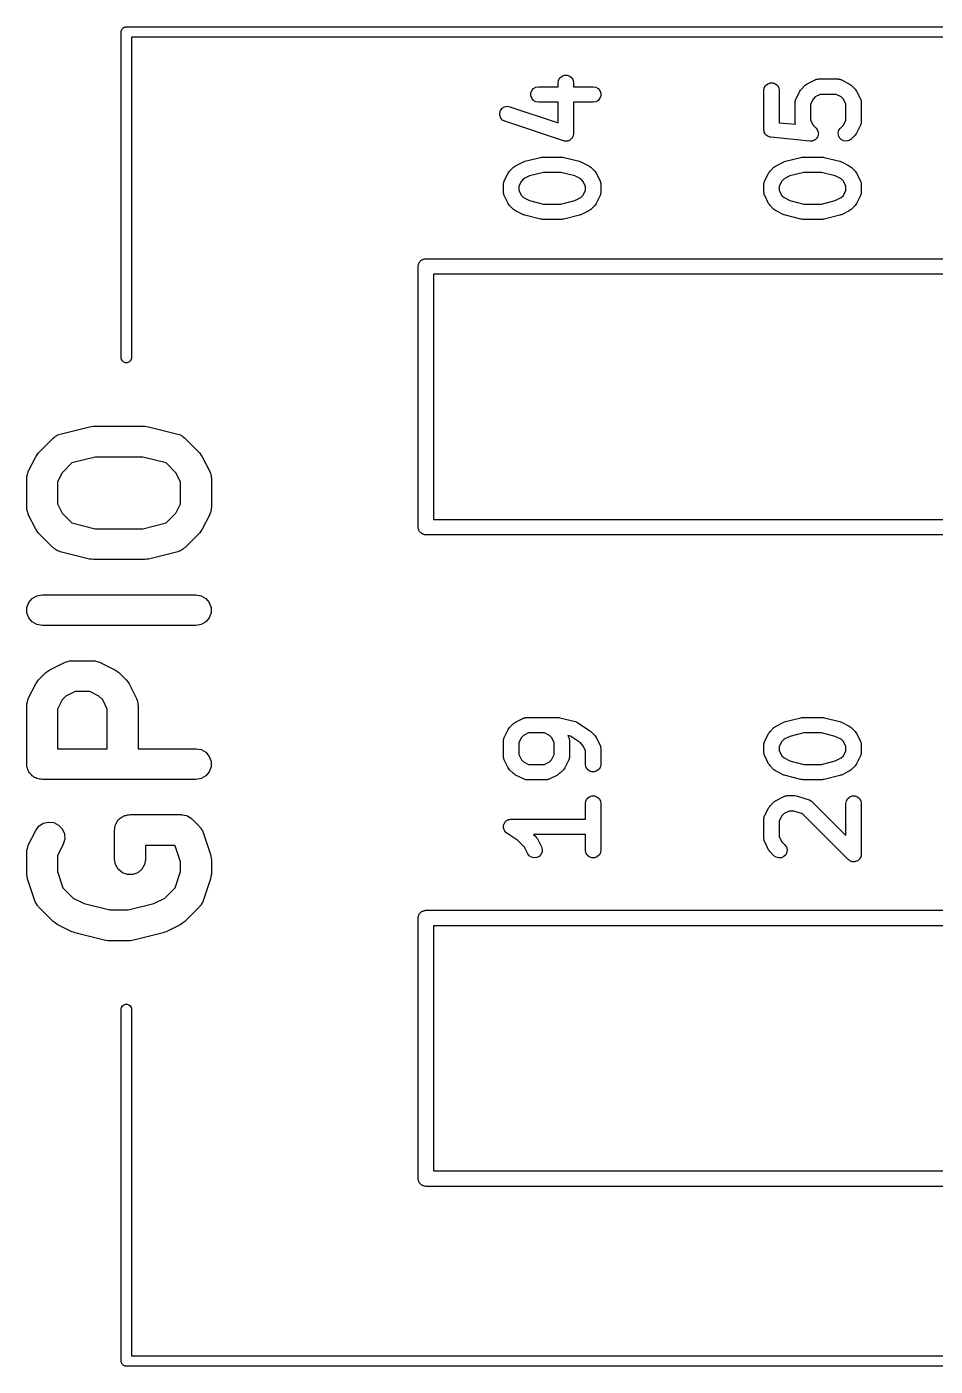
# Model space of a CAD drawing. Extents: x 93.8 to 153.2, y -121.7 to -73.6.
# Drawn here: x 119.68 to 128.54, y -86.66 to -73.61 of the extents above; entities that cross this region are included whole.
import ezdxf

# ---------------------------------------------------------------- set-up
doc = ezdxf.new("R2010")
doc.units = 0
doc.header["$MEASUREMENT"] = 0
doc.layers.add('BLACK', color=7, linetype='CONTINUOUS')

msp = doc.modelspace()

# ---------------------------------------------------------------- linework, layer by layer
at = {"layer": 'Black'}
for p, q in [((120.615, -73.625), (120.618, -73.6217)), ((120.618, -73.6217), (120.622, -73.6195)), ((120.622, -73.6195), (120.625, -73.6167)), ((120.625, -73.6167), (120.629, -73.6152)), ((120.629, -73.6152), (120.633, -73.613)), ((120.633, -73.613), (120.637, -73.6123)), ((120.637, -73.6123), (120.641, -73.6108)), ((120.641, -73.6108), (120.646, -73.6108)), ((120.646, -73.6108), (120.65, -73.61)), ((120.65, -73.61), (152.4, -73.61)), ((120.6, -73.66), (120.601, -73.6557)), ((120.6, -76.835), (120.6, -73.66)), ((120.601, -73.6513), (120.602, -73.6472)), ((120.601, -73.6557), (120.601, -73.6513)), ((120.602, -73.6472), (120.603, -73.6429)), ((120.603, -73.6429), (120.605, -73.6391)), ((120.605, -73.6391), (120.607, -73.635)), ((120.607, -73.635), (120.61, -73.6316)), ((120.61, -73.6316), (120.612, -73.6279)), ((120.612, -73.6279), (120.615, -73.625)), ((152.35, -73.71), (120.7, -73.71)), ((120.7, -73.71), (120.7, -76.835)), ((124.861, -74.1554), (124.866, -74.1297)), ((124.866, -74.1297), (124.879, -74.1072)), ((124.879, -74.1072), (124.899, -74.0904)), ((124.899, -74.0904), (124.923, -74.0815)), ((124.923, -74.0815), (124.949, -74.0815)), ((124.949, -74.0815), (124.974, -74.0904)), ((124.974, -74.0904), (124.994, -74.1072)), ((124.994, -74.1072), (125.007, -74.1297)), ((125.007, -74.1297), (125.011, -74.1554)), ((127.29, -74.1645), (127.367, -74.1264)), ((127.367, -74.1264), (127.371, -74.1252)), ((127.371, -74.1252), (127.374, -74.123)), ((127.374, -74.123), (127.383, -74.1215)), ((127.383, -74.1215), (127.391, -74.119)), ((127.391, -74.119), (127.396, -74.1192)), ((127.396, -74.1192), (127.4, -74.1185)), ((127.4, -74.1185), (127.591, -74.1185)), ((127.591, -74.1185), (127.595, -74.1192)), ((127.595, -74.1192), (127.599, -74.119)), ((127.599, -74.119), (127.608, -74.1215)), ((127.608, -74.1215), (127.616, -74.123)), ((127.616, -74.123), (127.62, -74.1252)), ((127.62, -74.1252), (127.624, -74.1264)), ((127.624, -74.1264), (127.7, -74.1645)), ((124.596, -74.2566), (124.605, -74.2322)), ((124.596, -74.2827), (124.596, -74.2566)), ((124.605, -74.2322), (124.621, -74.2122)), ((124.621, -74.2122), (124.644, -74.1992)), ((124.644, -74.1992), (124.67, -74.1947)), ((124.67, -74.1947), (124.861, -74.1947)), ((124.861, -74.1947), (124.861, -74.1554)), ((125.011, -74.1554), (125.011, -74.1947)), ((125.011, -74.1947), (125.203, -74.1947)), ((125.203, -74.1947), (125.229, -74.1992)), ((125.229, -74.1992), (125.251, -74.2122)), ((125.251, -74.2122), (125.268, -74.2322)), ((125.268, -74.2322), (125.277, -74.2566)), ((125.277, -74.2566), (125.277, -74.2827)), ((126.868, -74.2316), (126.872, -74.2059)), ((126.868, -74.6125), (126.868, -74.2316)), ((126.872, -74.2059), (126.885, -74.1834)), ((126.885, -74.1834), (126.905, -74.1666)), ((126.905, -74.1666), (126.93, -74.1577)), ((126.93, -74.1577), (126.956, -74.1577)), ((126.956, -74.1577), (126.98, -74.1666)), ((126.98, -74.1666), (127, -74.1834)), ((127, -74.1834), (127.013, -74.2059)), ((127.013, -74.2059), (127.018, -74.2316)), ((127.018, -74.2316), (127.018, -74.5446)), ((127.181, -74.3123), (127.219, -74.2361)), ((127.219, -74.2361), (127.226, -74.2265)), ((127.226, -74.2265), (127.233, -74.2166)), ((127.233, -74.2166), (127.271, -74.1785)), ((127.271, -74.1785), (127.281, -74.1716)), ((127.281, -74.1716), (127.29, -74.1645)), ((127.418, -74.2685), (127.368, -74.2932)), ((127.573, -74.2685), (127.418, -74.2685)), ((127.622, -74.2932), (127.573, -74.2685)), ((127.7, -74.1645), (127.71, -74.1717)), ((127.71, -74.1717), (127.72, -74.1785)), ((127.72, -74.1785), (127.758, -74.2166)), ((127.758, -74.2166), (127.765, -74.2265)), ((127.765, -74.2265), (127.772, -74.2361)), ((127.772, -74.2361), (127.81, -74.3123)), ((124.299, -74.4244), (124.315, -74.404)), ((124.315, -74.404), (124.337, -74.3904)), ((124.337, -74.3904), (124.363, -74.3852)), ((124.363, -74.3852), (124.389, -74.389)), ((124.389, -74.389), (124.861, -74.5466)), ((124.605, -74.3072), (124.596, -74.2827)), ((124.621, -74.3271), (124.605, -74.3072)), ((124.644, -74.3401), (124.621, -74.3271)), ((124.67, -74.3447), (124.644, -74.3401)), ((124.861, -74.3447), (124.67, -74.3447)), ((124.861, -74.5466), (124.861, -74.3447)), ((125.203, -74.3447), (125.011, -74.3447)), ((125.011, -74.3447), (125.011, -74.6506)), ((125.229, -74.3401), (125.203, -74.3447)), ((125.251, -74.3271), (125.229, -74.3401)), ((125.268, -74.3072), (125.251, -74.3271)), ((125.277, -74.2827), (125.268, -74.3072)), ((127.173, -74.3373), (127.176, -74.3289)), ((127.173, -74.3416), (127.173, -74.3373)), ((127.173, -74.3459), (127.173, -74.3416)), ((127.173, -74.5363), (127.173, -74.3459)), ((127.176, -74.3289), (127.177, -74.3202)), ((127.177, -74.3202), (127.179, -74.3165)), ((127.179, -74.3165), (127.181, -74.3123)), ((127.347, -74.3141), (127.323, -74.3636)), ((127.323, -74.3636), (127.323, -74.5186)), ((127.368, -74.2932), (127.347, -74.3141)), ((127.643, -74.3141), (127.622, -74.2932)), ((127.668, -74.3636), (127.643, -74.3141)), ((127.668, -74.5186), (127.668, -74.3636)), ((127.81, -74.3123), (127.811, -74.3165)), ((127.811, -74.3165), (127.813, -74.3202)), ((127.813, -74.3202), (127.815, -74.3289)), ((127.815, -74.3289), (127.817, -74.3373)), ((127.817, -74.3373), (127.817, -74.3416)), ((127.817, -74.3416), (127.818, -74.3459)), ((127.818, -74.3459), (127.818, -74.5363)), ((124.291, -74.4491), (124.299, -74.4244)), ((124.291, -74.4752), (124.291, -74.4491)), ((124.301, -74.4994), (124.291, -74.4752)), ((124.318, -74.5189), (124.301, -74.4994)), ((124.341, -74.5313), (124.318, -74.5189)), ((124.913, -74.7218), (124.341, -74.5313)), ((127.173, -74.5406), (127.173, -74.5363)), ((127.323, -74.5186), (127.347, -74.5681)), ((127.643, -74.5681), (127.668, -74.5186)), ((127.818, -74.5363), (127.817, -74.5406)), ((125.008, -74.6688), (125.007, -74.6763)), ((125.01, -74.6616), (125.008, -74.6688)), ((125.011, -74.6506), (125.01, -74.6561)), ((125.01, -74.6561), (125.01, -74.6616)), ((126.868, -74.6153), (126.868, -74.6125)), ((126.868, -74.6181), (126.868, -74.6153)), ((126.871, -74.6281), (126.868, -74.6181)), ((126.872, -74.6382), (126.871, -74.6281)), ((126.874, -74.6406), (126.872, -74.6382)), ((126.875, -74.6434), (126.874, -74.6406)), ((126.88, -74.6519), (126.875, -74.6434)), ((126.885, -74.6607), (126.88, -74.6519)), ((126.888, -74.6626), (126.885, -74.6607)), ((126.889, -74.6649), (126.888, -74.6626)), ((126.898, -74.6709), (126.889, -74.6649)), ((127.018, -74.5446), (127.177, -74.5606)), ((127.173, -74.5449), (127.173, -74.5406)), ((127.176, -74.5533), (127.173, -74.5449)), ((127.177, -74.5606), (127.176, -74.5533)), ((127.347, -74.5681), (127.377, -74.5976)), ((127.377, -74.5976), (127.377, -74.598)), ((127.377, -74.598), (127.378, -74.5982)), ((127.378, -74.5982), (127.385, -74.6086)), ((127.385, -74.6086), (127.392, -74.6189)), ((127.392, -74.6189), (127.392, -74.6194)), ((127.392, -74.6194), (127.392, -74.6198)), ((127.392, -74.6198), (127.395, -74.632)), ((127.395, -74.632), (127.399, -74.6441)), ((127.397, -74.6576), (127.396, -74.67)), ((127.399, -74.645), (127.397, -74.6576)), ((127.399, -74.6441), (127.399, -74.6445)), ((127.399, -74.6445), (127.399, -74.645)), ((127.592, -74.6441), (127.599, -74.6189)), ((127.594, -74.67), (127.592, -74.6441)), ((127.599, -74.6189), (127.614, -74.5976)), ((127.614, -74.5976), (127.643, -74.5681)), ((127.758, -74.6656), (127.72, -74.7037)), ((127.765, -74.6557), (127.758, -74.6656)), ((127.772, -74.6461), (127.765, -74.6557)), ((127.81, -74.5699), (127.772, -74.6461)), ((127.811, -74.5657), (127.81, -74.5699)), ((127.813, -74.562), (127.811, -74.5657)), ((127.815, -74.5533), (127.813, -74.562)), ((127.817, -74.5449), (127.815, -74.5533)), ((127.817, -74.5406), (127.817, -74.5449)), ((124.918, -74.7226), (124.913, -74.7218)), ((124.923, -74.7245), (124.918, -74.7226)), ((124.931, -74.7245), (124.923, -74.7245)), ((124.938, -74.7256), (124.931, -74.7245)), ((124.944, -74.7245), (124.938, -74.7256)), ((124.949, -74.7245), (124.944, -74.7245)), ((124.956, -74.7219), (124.949, -74.7245)), ((124.964, -74.7204), (124.956, -74.7219)), ((124.969, -74.7175), (124.964, -74.7204)), ((124.974, -74.7156), (124.969, -74.7175)), ((124.98, -74.7107), (124.974, -74.7156)), ((124.986, -74.7067), (124.98, -74.7107)), ((124.989, -74.7024), (124.986, -74.7067)), ((124.994, -74.6988), (124.989, -74.7024)), ((124.997, -74.6923), (124.994, -74.6988)), ((125.002, -74.6863), (124.997, -74.6923)), ((125.004, -74.6811), (125.002, -74.6863)), ((125.007, -74.6763), (125.004, -74.6811)), ((126.905, -74.6775), (126.898, -74.6709)), ((126.908, -74.6784), (126.905, -74.6775)), ((126.91, -74.6801), (126.908, -74.6784)), ((126.92, -74.6829), (126.91, -74.6801)), ((126.93, -74.6864), (126.92, -74.6829)), ((126.933, -74.6864), (126.93, -74.6864)), ((126.935, -74.6872), (126.933, -74.6864)), ((127.316, -74.7252), (126.935, -74.6872)), ((127.317, -74.7252), (127.316, -74.7252)), ((127.33, -74.7242), (127.317, -74.7253)), ((127.317, -74.7253), (127.317, -74.7252)), ((127.342, -74.7233), (127.33, -74.7242)), ((127.343, -74.7231), (127.342, -74.7233)), ((127.355, -74.7178), (127.343, -74.7231)), ((127.343, -74.7231), (127.343, -74.7231)), ((127.366, -74.7126), (127.355, -74.7178)), ((127.367, -74.7121), (127.366, -74.7123)), ((127.366, -74.7123), (127.366, -74.7126)), ((127.376, -74.7032), (127.367, -74.7121)), ((127.385, -74.6944), (127.376, -74.7032)), ((127.391, -74.6823), (127.385, -74.6936)), ((127.385, -74.6936), (127.385, -74.694)), ((127.385, -74.694), (127.385, -74.6944)), ((127.396, -74.6709), (127.391, -74.6823)), ((127.396, -74.67), (127.396, -74.6705)), ((127.396, -74.6705), (127.396, -74.6709)), ((127.605, -74.6936), (127.594, -74.67)), ((127.624, -74.7121), (127.605, -74.6936)), ((127.647, -74.7231), (127.624, -74.7121)), ((127.673, -74.7253), (127.647, -74.7231)), ((127.698, -74.7186), (127.673, -74.7253)), ((127.72, -74.7037), (127.698, -74.7186)), ((124.446, -74.9645), (124.522, -74.9264)), ((124.522, -74.9264), (124.53, -74.9241)), ((124.53, -74.9241), (124.537, -74.9207)), ((124.537, -74.9207), (124.689, -74.8826)), ((124.689, -74.8826), (124.699, -74.882)), ((124.699, -74.882), (124.708, -74.8804)), ((124.708, -74.8804), (124.898, -74.8804)), ((124.898, -74.8804), (124.907, -74.882)), ((124.907, -74.882), (124.916, -74.8826)), ((124.916, -74.8826), (125.069, -74.9207)), ((125.069, -74.9207), (125.076, -74.9241)), ((125.076, -74.9241), (125.084, -74.9264)), ((125.084, -74.9264), (125.16, -74.9645)), ((126.986, -74.9645), (127.062, -74.9264)), ((127.062, -74.9264), (127.07, -74.9241)), ((127.07, -74.9241), (127.077, -74.9207)), ((127.077, -74.9207), (127.229, -74.8826)), ((127.229, -74.8826), (127.239, -74.882)), ((127.239, -74.882), (127.248, -74.8804)), ((127.248, -74.8804), (127.438, -74.8804)), ((127.438, -74.8804), (127.447, -74.882)), ((127.447, -74.882), (127.456, -74.8826)), ((127.456, -74.8826), (127.609, -74.9207)), ((127.609, -74.9207), (127.616, -74.9241)), ((127.616, -74.9241), (127.624, -74.9264)), ((127.624, -74.9264), (127.7, -74.9645)), ((124.336, -75.1123), (124.374, -75.0361)), ((124.374, -75.0361), (124.381, -75.0265)), ((124.381, -75.0265), (124.388, -75.0166)), ((124.388, -75.0166), (124.426, -74.9785)), ((124.426, -74.9785), (124.436, -74.9716)), ((124.436, -74.9716), (124.446, -74.9645)), ((124.717, -75.0304), (124.581, -75.0642)), ((124.889, -75.0304), (124.717, -75.0304)), ((125.024, -75.0642), (124.889, -75.0304)), ((125.16, -74.9645), (125.17, -74.9716)), ((125.17, -74.9716), (125.18, -74.9785)), ((125.18, -74.9785), (125.218, -75.0166)), ((125.218, -75.0166), (125.225, -75.0265)), ((125.225, -75.0265), (125.232, -75.0361)), ((125.232, -75.0361), (125.27, -75.1123)), ((126.876, -75.1123), (126.914, -75.0361)), ((126.914, -75.0361), (126.921, -75.0265)), ((126.921, -75.0265), (126.928, -75.0166)), ((126.928, -75.0166), (126.966, -74.9785)), ((126.966, -74.9785), (126.976, -74.9716)), ((126.976, -74.9716), (126.986, -74.9645)), ((127.257, -75.0304), (127.121, -75.0642)), ((127.429, -75.0304), (127.257, -75.0304)), ((127.564, -75.0642), (127.429, -75.0304)), ((127.7, -74.9645), (127.71, -74.9716)), ((127.71, -74.9716), (127.72, -74.9785)), ((127.72, -74.9785), (127.758, -75.0166)), ((127.758, -75.0166), (127.765, -75.0265)), ((127.765, -75.0265), (127.772, -75.0361)), ((127.772, -75.0361), (127.81, -75.1123)), ((124.328, -75.1373), (124.331, -75.1289)), ((124.329, -75.1416), (124.328, -75.1373)), ((124.328, -75.1459), (124.329, -75.1416)), ((124.328, -75.222), (124.328, -75.1459)), ((124.331, -75.1289), (124.332, -75.1202)), ((124.332, -75.1202), (124.335, -75.1165)), ((124.335, -75.1165), (124.336, -75.1123)), ((124.503, -75.1141), (124.478, -75.1636)), ((124.478, -75.1636), (124.478, -75.2043)), ((124.524, -75.0932), (124.503, -75.1141)), ((124.581, -75.0642), (124.524, -75.0932)), ((125.082, -75.0932), (125.024, -75.0642)), ((125.103, -75.1141), (125.082, -75.0932)), ((125.128, -75.1636), (125.103, -75.1141)), ((125.128, -75.2043), (125.128, -75.1636)), ((125.27, -75.1123), (125.271, -75.1165)), ((125.271, -75.1165), (125.273, -75.1202)), ((125.273, -75.1202), (125.275, -75.1289)), ((125.275, -75.1289), (125.277, -75.1373)), ((125.277, -75.1373), (125.277, -75.1416)), ((125.277, -75.1416), (125.278, -75.1459)), ((125.278, -75.1459), (125.278, -75.222)), ((126.868, -75.1373), (126.871, -75.1289)), ((126.869, -75.1416), (126.868, -75.1373)), ((126.868, -75.1459), (126.869, -75.1416)), ((126.868, -75.222), (126.868, -75.1459)), ((126.871, -75.1289), (126.872, -75.1202)), ((126.872, -75.1202), (126.875, -75.1165)), ((126.875, -75.1165), (126.876, -75.1123)), ((127.043, -75.1141), (127.018, -75.1636)), ((127.018, -75.1636), (127.018, -75.2043)), ((127.064, -75.0932), (127.043, -75.1141)), ((127.121, -75.0642), (127.064, -75.0932)), ((127.622, -75.0932), (127.564, -75.0642)), ((127.643, -75.1141), (127.622, -75.0932)), ((127.668, -75.1636), (127.643, -75.1141)), ((127.668, -75.2043), (127.668, -75.1636)), ((127.81, -75.1123), (127.811, -75.1165)), ((127.811, -75.1165), (127.813, -75.1202)), ((127.813, -75.1202), (127.815, -75.1289)), ((127.815, -75.1289), (127.817, -75.1373)), ((127.817, -75.1373), (127.817, -75.1416)), ((127.817, -75.1416), (127.818, -75.1459)), ((127.818, -75.1459), (127.818, -75.222)), ((124.329, -75.2263), (124.328, -75.222)), ((124.328, -75.2306), (124.329, -75.2263)), ((124.331, -75.239), (124.328, -75.2306)), ((124.332, -75.2477), (124.331, -75.239)), ((124.335, -75.2514), (124.332, -75.2477)), ((124.336, -75.2556), (124.335, -75.2514)), ((124.374, -75.3318), (124.336, -75.2556)), ((124.478, -75.2043), (124.503, -75.2538)), ((124.503, -75.2538), (124.524, -75.2747)), ((124.524, -75.2747), (124.581, -75.3037)), ((124.581, -75.3037), (124.717, -75.3375)), ((124.889, -75.3375), (125.024, -75.3037)), ((125.024, -75.3037), (125.082, -75.2747)), ((125.082, -75.2747), (125.103, -75.2538)), ((125.103, -75.2538), (125.128, -75.2043)), ((125.27, -75.2556), (125.232, -75.3318)), ((125.271, -75.2514), (125.27, -75.2556)), ((125.273, -75.2477), (125.271, -75.2514)), ((125.275, -75.239), (125.273, -75.2477)), ((125.277, -75.2306), (125.275, -75.239)), ((125.278, -75.222), (125.277, -75.2263)), ((125.277, -75.2263), (125.277, -75.2306)), ((126.869, -75.2263), (126.868, -75.222)), ((126.868, -75.2306), (126.869, -75.2263)), ((126.871, -75.239), (126.868, -75.2306)), ((126.872, -75.2477), (126.871, -75.239)), ((126.875, -75.2514), (126.872, -75.2477)), ((126.876, -75.2556), (126.875, -75.2514)), ((126.914, -75.3318), (126.876, -75.2556)), ((127.018, -75.2043), (127.043, -75.2538)), ((127.043, -75.2538), (127.064, -75.2747)), ((127.064, -75.2747), (127.121, -75.3037)), ((127.121, -75.3037), (127.257, -75.3375)), ((127.429, -75.3375), (127.564, -75.3037)), ((127.564, -75.3037), (127.622, -75.2747)), ((127.622, -75.2747), (127.643, -75.2538)), ((127.643, -75.2538), (127.668, -75.2043)), ((127.81, -75.2556), (127.772, -75.3318)), ((127.811, -75.2514), (127.81, -75.2556)), ((127.813, -75.2477), (127.811, -75.2514)), ((127.815, -75.239), (127.813, -75.2477)), ((127.817, -75.2306), (127.815, -75.239)), ((127.818, -75.222), (127.817, -75.2263)), ((127.817, -75.2263), (127.817, -75.2306)), ((124.381, -75.3414), (124.374, -75.3318)), ((124.388, -75.3513), (124.381, -75.3414)), ((124.426, -75.3894), (124.388, -75.3513)), ((124.436, -75.3963), (124.426, -75.3894)), ((124.446, -75.4034), (124.436, -75.3963)), ((124.522, -75.4415), (124.446, -75.4034)), ((124.53, -75.4438), (124.522, -75.4415)), ((124.537, -75.4472), (124.53, -75.4438)), ((124.689, -75.4853), (124.537, -75.4472)), ((124.717, -75.3375), (124.889, -75.3375)), ((125.069, -75.4472), (124.916, -75.4853)), ((125.076, -75.4438), (125.069, -75.4472)), ((125.084, -75.4415), (125.076, -75.4438)), ((125.16, -75.4034), (125.084, -75.4415)), ((125.17, -75.3963), (125.16, -75.4034)), ((125.18, -75.3894), (125.17, -75.3963)), ((125.218, -75.3513), (125.18, -75.3894)), ((125.225, -75.3414), (125.218, -75.3513)), ((125.232, -75.3318), (125.225, -75.3414)), ((126.921, -75.3414), (126.914, -75.3318)), ((126.928, -75.3513), (126.921, -75.3414)), ((126.966, -75.3894), (126.928, -75.3513)), ((126.976, -75.3963), (126.966, -75.3894)), ((126.986, -75.4034), (126.976, -75.3963)), ((127.062, -75.4415), (126.986, -75.4034)), ((127.07, -75.4438), (127.062, -75.4415)), ((127.077, -75.4472), (127.07, -75.4438)), ((127.229, -75.4853), (127.077, -75.4472)), ((127.257, -75.3375), (127.429, -75.3375)), ((127.609, -75.4472), (127.456, -75.4853)), ((127.616, -75.4438), (127.609, -75.4472)), ((127.624, -75.4415), (127.616, -75.4438)), ((127.7, -75.4034), (127.624, -75.4415)), ((127.71, -75.3963), (127.7, -75.4034)), ((127.72, -75.3894), (127.71, -75.3963)), ((127.758, -75.3513), (127.72, -75.3894)), ((127.765, -75.3414), (127.758, -75.3513)), ((127.772, -75.3318), (127.765, -75.3414)), ((124.699, -75.4859), (124.689, -75.4853)), ((124.708, -75.4875), (124.699, -75.4859)), ((124.898, -75.4875), (124.708, -75.4875)), ((124.907, -75.4859), (124.898, -75.4875)), ((124.916, -75.4853), (124.907, -75.4859)), ((127.239, -75.4859), (127.229, -75.4853)), ((127.248, -75.4875), (127.239, -75.4859)), ((127.438, -75.4875), (127.248, -75.4875)), ((127.447, -75.4859), (127.438, -75.4875)), ((127.456, -75.4853), (127.447, -75.4859)), ((123.496, -75.946), (123.497, -75.9395)), ((123.496, -78.486), (123.496, -75.946)), ((123.497, -75.933), (123.499, -75.9268)), ((123.497, -75.9395), (123.497, -75.933)), ((123.499, -75.9268), (123.501, -75.9203)), ((123.501, -75.9203), (123.504, -75.9147)), ((123.504, -75.9147), (123.506, -75.9085)), ((123.506, -75.9085), (123.51, -75.9035)), ((123.51, -75.9035), (123.514, -75.8978)), ((123.514, -75.8978), (123.519, -75.8936)), ((123.519, -75.8936), (123.523, -75.8885)), ((123.523, -75.8885), (123.528, -75.8853)), ((123.528, -75.8853), (123.533, -75.881)), ((123.533, -75.881), (123.54, -75.8788)), ((123.54, -75.8788), (123.545, -75.8755)), ((123.545, -75.8755), (123.552, -75.8744)), ((123.552, -75.8744), (123.558, -75.8721)), ((123.558, -75.8721), (123.565, -75.8721)), ((123.565, -75.8721), (123.571, -75.871)), ((123.571, -75.871), (132.599, -75.871)), ((123.646, -76.021), (123.646, -78.411)), ((133.656, -76.021), (123.646, -76.021)), ((120.603, -76.8521), (120.6, -76.835)), ((120.612, -76.8671), (120.603, -76.8521)), ((120.625, -76.8783), (120.612, -76.8671)), ((120.641, -76.8842), (120.625, -76.8783)), ((120.659, -76.8842), (120.641, -76.8842)), ((120.675, -76.8783), (120.659, -76.8842)), ((120.688, -76.8671), (120.675, -76.8783)), ((120.697, -76.8521), (120.688, -76.8671)), ((120.7, -76.835), (120.697, -76.8521)), ((120.006, -77.5788), (120.292, -77.5073)), ((120.292, -77.5073), (120.31, -77.506)), ((120.31, -77.506), (120.329, -77.5029)), ((120.329, -77.5029), (120.829, -77.5029)), ((120.829, -77.5029), (120.847, -77.506)), ((120.847, -77.506), (120.865, -77.5073)), ((120.865, -77.5073), (121.151, -77.5788)), ((119.794, -77.7611), (119.937, -77.6182)), ((119.937, -77.6182), (119.949, -77.61)), ((119.949, -77.61), (119.959, -77.6)), ((119.959, -77.6), (119.97, -77.5951)), ((119.97, -77.5951), (119.979, -77.5883)), ((119.979, -77.5883), (119.993, -77.5846)), ((119.993, -77.5846), (120.006, -77.5788)), ((121.151, -77.5788), (121.164, -77.5846)), ((121.164, -77.5846), (121.178, -77.5883)), ((121.178, -77.5883), (121.187, -77.5951)), ((121.187, -77.5951), (121.198, -77.6)), ((121.198, -77.6), (121.209, -77.61)), ((121.209, -77.61), (121.22, -77.6182)), ((121.22, -77.6182), (121.363, -77.7611)), ((119.694, -77.9429), (119.766, -77.8001)), ((119.766, -77.8001), (119.78, -77.7808)), ((119.78, -77.7808), (119.794, -77.7611)), ((121.363, -77.7611), (121.377, -77.7808)), ((121.377, -77.7808), (121.391, -77.8001)), ((121.391, -77.8001), (121.463, -77.9429)), ((120.12, -77.8597), (120.023, -77.956)), ((120.347, -77.8029), (120.12, -77.8597)), ((120.81, -77.8029), (120.347, -77.8029)), ((121.038, -77.8597), (120.81, -77.8029)), ((121.134, -77.956), (121.038, -77.8597)), ((119.679, -78.01), (119.68, -78.0015)), ((119.679, -78.2957), (119.679, -78.01)), ((119.68, -77.9928), (119.685, -77.976)), ((119.68, -78.0015), (119.68, -77.9928)), ((119.685, -77.976), (119.688, -77.9587)), ((119.688, -77.9587), (119.692, -77.9512)), ((119.692, -77.9512), (119.694, -77.9429)), ((120.023, -77.956), (119.979, -78.0454)), ((119.979, -78.0454), (119.979, -78.2603)), ((121.179, -78.0454), (121.134, -77.956)), ((121.179, -78.2603), (121.179, -78.0454)), ((121.463, -77.9429), (121.465, -77.9512)), ((121.465, -77.9512), (121.47, -77.9587)), ((121.47, -77.9587), (121.473, -77.976)), ((121.473, -77.976), (121.478, -77.9929)), ((121.478, -77.9929), (121.477, -78.0015)), ((121.477, -78.0015), (121.479, -78.01)), ((121.479, -78.01), (121.479, -78.2957)), ((119.68, -78.3042), (119.679, -78.2957)), ((119.68, -78.3129), (119.68, -78.3042)), ((119.685, -78.3297), (119.68, -78.3129)), ((119.979, -78.2603), (120.023, -78.3497)), ((121.134, -78.3497), (121.179, -78.2603)), ((121.478, -78.3129), (121.473, -78.3297)), ((121.479, -78.2957), (121.477, -78.3042)), ((121.477, -78.3042), (121.478, -78.3129)), ((119.688, -78.347), (119.685, -78.3297)), ((119.692, -78.3545), (119.688, -78.347)), ((119.694, -78.3628), (119.692, -78.3545)), ((119.766, -78.5057), (119.694, -78.3628)), ((120.023, -78.3497), (120.12, -78.446)), ((120.12, -78.446), (120.347, -78.5029)), ((120.81, -78.5029), (121.038, -78.446)), ((121.038, -78.446), (121.134, -78.3497)), ((121.463, -78.3628), (121.391, -78.5057)), ((121.465, -78.3545), (121.463, -78.3628)), ((121.47, -78.347), (121.465, -78.3545)), ((121.473, -78.3297), (121.47, -78.347)), ((123.646, -78.411), (133.656, -78.411)), ((119.78, -78.5249), (119.766, -78.5057)), ((119.794, -78.5446), (119.78, -78.5249)), ((119.937, -78.6875), (119.794, -78.5446)), ((120.347, -78.5029), (120.81, -78.5029)), ((121.363, -78.5446), (121.22, -78.6875)), ((121.377, -78.525), (121.363, -78.5446)), ((121.391, -78.5057), (121.377, -78.525)), ((123.497, -78.4925), (123.496, -78.486)), ((123.497, -78.499), (123.497, -78.4925)), ((123.499, -78.5052), (123.497, -78.499)), ((123.501, -78.5117), (123.499, -78.5052)), ((123.504, -78.5173), (123.501, -78.5117)), ((123.506, -78.5235), (123.504, -78.5173)), ((123.51, -78.5285), (123.506, -78.5235)), ((123.514, -78.5342), (123.51, -78.5285)), ((123.519, -78.5384), (123.514, -78.5342)), ((123.523, -78.5435), (123.519, -78.5384)), ((123.528, -78.5467), (123.523, -78.5435)), ((123.533, -78.551), (123.528, -78.5467)), ((123.54, -78.5532), (123.533, -78.551)), ((123.545, -78.5565), (123.54, -78.5532)), ((123.552, -78.5576), (123.545, -78.5565)), ((123.558, -78.5599), (123.552, -78.5576)), ((123.565, -78.5599), (123.558, -78.5599)), ((123.571, -78.561), (123.565, -78.5599)), ((133.731, -78.561), (123.571, -78.561)), ((119.949, -78.6957), (119.937, -78.6875)), ((119.959, -78.7057), (119.949, -78.6957)), ((119.97, -78.7106), (119.959, -78.7057)), ((119.979, -78.7174), (119.97, -78.7106)), ((121.187, -78.7106), (121.178, -78.7174)), ((121.198, -78.7057), (121.187, -78.7106)), ((121.209, -78.6957), (121.198, -78.7057)), ((121.22, -78.6875), (121.209, -78.6957)), ((119.993, -78.7211), (119.979, -78.7174)), ((120.006, -78.7269), (119.993, -78.7211)), ((120.292, -78.7984), (120.006, -78.7269)), ((120.31, -78.7997), (120.292, -78.7984)), ((120.329, -78.8029), (120.31, -78.7997)), ((120.829, -78.8029), (120.329, -78.8029)), ((120.847, -78.7997), (120.829, -78.8029)), ((120.865, -78.7984), (120.847, -78.7997)), ((121.151, -78.7269), (120.865, -78.7984)), ((121.164, -78.7211), (121.151, -78.7269)), ((121.178, -78.7174), (121.164, -78.7211)), ((119.681, -79.2697), (119.699, -79.2207)), ((119.699, -79.2207), (119.732, -79.1808)), ((119.732, -79.1808), (119.777, -79.1548)), ((119.777, -79.1548), (119.829, -79.1457)), ((119.829, -79.1457), (121.329, -79.1457)), ((121.329, -79.1457), (121.38, -79.1548)), ((121.38, -79.1548), (121.425, -79.1808)), ((121.425, -79.1808), (121.458, -79.2207)), ((121.458, -79.2207), (121.476, -79.2697)), ((119.681, -79.3218), (119.681, -79.2697)), ((119.699, -79.3707), (119.681, -79.3218)), ((121.476, -79.3218), (121.458, -79.3707)), ((121.476, -79.2697), (121.476, -79.3218)), ((119.732, -79.4106), (119.699, -79.3707)), ((119.777, -79.4367), (119.732, -79.4106)), ((119.829, -79.4457), (119.777, -79.4367)), ((121.329, -79.4457), (119.829, -79.4457)), ((121.38, -79.4367), (121.329, -79.4457)), ((121.425, -79.4106), (121.38, -79.4367)), ((121.458, -79.3707), (121.425, -79.4106)), ((119.865, -79.9039), (119.885, -79.8901)), ((119.885, -79.8901), (119.904, -79.8758)), ((119.904, -79.8758), (120.047, -79.8044)), ((120.047, -79.8044), (120.055, -79.8019)), ((120.055, -79.8019), (120.063, -79.7976)), ((120.063, -79.7976), (120.08, -79.7946)), ((120.08, -79.7946), (120.097, -79.7896)), ((120.097, -79.7896), (120.106, -79.7901)), ((120.106, -79.7901), (120.114, -79.7886)), ((120.114, -79.7886), (120.329, -79.7886)), ((120.329, -79.7886), (120.337, -79.7901)), ((120.337, -79.7901), (120.346, -79.7896)), ((120.346, -79.7896), (120.363, -79.7946)), ((120.363, -79.7946), (120.38, -79.7976)), ((120.38, -79.7976), (120.387, -79.8019)), ((120.387, -79.8019), (120.396, -79.8044)), ((120.396, -79.8044), (120.539, -79.8758)), ((120.539, -79.8758), (120.558, -79.8902)), ((120.558, -79.8902), (120.577, -79.9039)), ((119.694, -80.1572), (119.766, -80.0143)), ((119.766, -80.0143), (119.78, -79.995)), ((119.78, -79.995), (119.794, -79.9754)), ((119.794, -79.9754), (119.865, -79.9039)), ((120.577, -79.9039), (120.649, -79.9754)), ((120.649, -79.9754), (120.663, -79.995)), ((120.663, -79.995), (120.677, -80.0143)), ((120.677, -80.0143), (120.748, -80.1572)), ((120.06, -80.1333), (120.023, -80.1703)), ((120.15, -80.0886), (120.06, -80.1333)), ((120.293, -80.0886), (120.15, -80.0886)), ((120.383, -80.1333), (120.293, -80.0886)), ((120.42, -80.1703), (120.383, -80.1333)), ((119.679, -80.2243), (119.68, -80.2158)), ((119.679, -80.7957), (119.679, -80.2243)), ((119.68, -80.2071), (119.685, -80.1903)), ((119.68, -80.2158), (119.68, -80.2071)), ((119.685, -80.1903), (119.688, -80.173)), ((119.688, -80.173), (119.692, -80.1655)), ((119.692, -80.1655), (119.694, -80.1572)), ((120.023, -80.1703), (119.979, -80.2597)), ((119.979, -80.2597), (119.979, -80.6457)), ((120.464, -80.2597), (120.42, -80.1703)), ((120.464, -80.6457), (120.464, -80.2597)), ((120.748, -80.1572), (120.751, -80.1655)), ((120.751, -80.1655), (120.755, -80.173)), ((120.755, -80.173), (120.758, -80.1903)), ((120.758, -80.1903), (120.763, -80.2071)), ((120.763, -80.2071), (120.763, -80.2158)), ((120.763, -80.2158), (120.764, -80.2243)), ((120.764, -80.2243), (120.764, -80.6457)), ((124.388, -80.4396), (124.426, -80.4015)), ((124.426, -80.4015), (124.436, -80.3946)), ((124.436, -80.3946), (124.446, -80.3875)), ((124.446, -80.3875), (124.522, -80.3494)), ((124.522, -80.3494), (124.526, -80.3482)), ((124.526, -80.3482), (124.53, -80.346)), ((124.53, -80.346), (124.538, -80.3445)), ((124.538, -80.3445), (124.547, -80.342)), ((124.547, -80.342), (124.551, -80.3422)), ((124.551, -80.3422), (124.555, -80.3415)), ((124.555, -80.3415), (124.86, -80.3415)), ((124.86, -80.3415), (124.869, -80.3431)), ((124.869, -80.3431), (124.878, -80.3437)), ((124.878, -80.3437), (125.031, -80.3818)), ((125.031, -80.3818), (125.042, -80.387)), ((125.042, -80.387), (125.054, -80.3922)), ((125.054, -80.3922), (125.168, -80.4684)), ((126.986, -80.4256), (127.062, -80.3875)), ((127.062, -80.3875), (127.07, -80.3852)), ((127.07, -80.3852), (127.077, -80.3818)), ((127.077, -80.3818), (127.229, -80.3437)), ((127.229, -80.3437), (127.239, -80.3431)), ((127.239, -80.3431), (127.248, -80.3415)), ((127.248, -80.3415), (127.438, -80.3415)), ((127.438, -80.3415), (127.447, -80.3431)), ((127.447, -80.3431), (127.456, -80.3437)), ((127.456, -80.3437), (127.609, -80.3818)), ((127.609, -80.3818), (127.616, -80.3852)), ((127.616, -80.3852), (127.624, -80.3875)), ((127.624, -80.3875), (127.7, -80.4256)), ((124.332, -80.5432), (124.335, -80.5395)), ((124.335, -80.5395), (124.336, -80.5353)), ((124.336, -80.5353), (124.374, -80.4591)), ((124.374, -80.4591), (124.381, -80.4495)), ((124.381, -80.4495), (124.388, -80.4396)), ((124.503, -80.5371), (124.478, -80.5866)), ((124.524, -80.5162), (124.503, -80.5371)), ((124.573, -80.4915), (124.524, -80.5162)), ((124.728, -80.4915), (124.573, -80.4915)), ((124.778, -80.5162), (124.728, -80.4915)), ((124.798, -80.5371), (124.778, -80.5162)), ((124.823, -80.5866), (124.798, -80.5371)), ((124.982, -80.5242), (124.957, -80.5179)), ((124.957, -80.5179), (124.965, -80.5353)), ((124.965, -80.5353), (124.966, -80.5395)), ((124.966, -80.5395), (124.969, -80.5432)), ((125.079, -80.589), (124.982, -80.5242)), ((125.168, -80.4684), (125.174, -80.4735)), ((125.174, -80.4735), (125.18, -80.4777)), ((125.18, -80.4777), (125.218, -80.5158)), ((125.218, -80.5158), (125.225, -80.5257)), ((125.225, -80.5257), (125.232, -80.5353)), ((125.232, -80.5353), (125.27, -80.6115)), ((126.876, -80.5734), (126.914, -80.4972)), ((126.914, -80.4972), (126.921, -80.4876)), ((126.921, -80.4876), (126.928, -80.4777)), ((126.928, -80.4777), (126.966, -80.4396)), ((126.966, -80.4396), (126.976, -80.4327)), ((126.976, -80.4327), (126.986, -80.4256)), ((127.121, -80.5253), (127.064, -80.5543)), ((127.257, -80.4915), (127.121, -80.5253)), ((127.429, -80.4915), (127.257, -80.4915)), ((127.564, -80.5253), (127.429, -80.4915)), ((127.622, -80.5543), (127.564, -80.5253)), ((127.7, -80.4256), (127.71, -80.4327)), ((127.71, -80.4327), (127.72, -80.4396)), ((127.72, -80.4396), (127.758, -80.4777)), ((127.758, -80.4777), (127.765, -80.4876)), ((127.765, -80.4876), (127.772, -80.4972)), ((127.772, -80.4972), (127.81, -80.5734)), ((119.979, -80.6457), (120.464, -80.6457)), ((120.764, -80.6457), (121.329, -80.6457)), ((121.329, -80.6457), (121.38, -80.6548)), ((121.38, -80.6548), (121.425, -80.6808)), ((124.328, -80.5603), (124.331, -80.5519)), ((124.329, -80.5646), (124.328, -80.5603)), ((124.328, -80.5689), (124.329, -80.5646)), ((124.328, -80.7212), (124.328, -80.5689)), ((124.331, -80.5519), (124.332, -80.5432)), ((124.478, -80.5866), (124.478, -80.7035)), ((124.823, -80.7035), (124.823, -80.5866)), ((124.969, -80.5432), (124.97, -80.5519)), ((124.97, -80.5519), (124.973, -80.5603)), ((124.973, -80.5603), (124.972, -80.5646)), ((124.972, -80.5646), (124.973, -80.5689)), ((124.973, -80.5689), (124.973, -80.7212)), ((125.103, -80.6133), (125.079, -80.589)), ((125.128, -80.6628), (125.103, -80.6133)), ((125.128, -80.7974), (125.128, -80.6628)), ((125.27, -80.6115), (125.271, -80.6157)), ((125.271, -80.6157), (125.273, -80.6194)), ((125.273, -80.6194), (125.275, -80.628)), ((125.275, -80.628), (125.277, -80.6365)), ((125.277, -80.6365), (125.277, -80.6408)), ((125.277, -80.6408), (125.278, -80.645)), ((125.278, -80.645), (125.278, -80.7974)), ((126.868, -80.5984), (126.871, -80.59)), ((126.869, -80.6027), (126.868, -80.5984)), ((126.868, -80.607), (126.869, -80.6027)), ((126.868, -80.6831), (126.868, -80.607)), ((126.871, -80.59), (126.872, -80.5813)), ((126.872, -80.5813), (126.875, -80.5776)), ((126.875, -80.5776), (126.876, -80.5734)), ((127.043, -80.5752), (127.018, -80.6247)), ((127.018, -80.6247), (127.018, -80.6654)), ((127.018, -80.6654), (127.043, -80.7149)), ((127.064, -80.5543), (127.043, -80.5752)), ((127.643, -80.5752), (127.622, -80.5543)), ((127.668, -80.6247), (127.643, -80.5752)), ((127.643, -80.7149), (127.668, -80.6654)), ((127.668, -80.6654), (127.668, -80.6247)), ((127.81, -80.5734), (127.811, -80.5776)), ((127.811, -80.5776), (127.813, -80.5813)), ((127.813, -80.5813), (127.815, -80.59)), ((127.815, -80.59), (127.817, -80.5984)), ((127.817, -80.5984), (127.817, -80.6027)), ((127.817, -80.6027), (127.818, -80.607)), ((127.818, -80.607), (127.818, -80.6831)), ((119.681, -80.8086), (119.679, -80.7957)), ((121.425, -80.6808), (121.458, -80.7207)), ((121.458, -80.7207), (121.476, -80.7697)), ((121.476, -80.7697), (121.476, -80.8218)), ((124.329, -80.7255), (124.328, -80.7212)), ((124.328, -80.7298), (124.329, -80.7255)), ((124.331, -80.7382), (124.328, -80.7298)), ((124.332, -80.7469), (124.331, -80.7382)), ((124.335, -80.7506), (124.332, -80.7469)), ((124.336, -80.7548), (124.335, -80.7506)), ((124.374, -80.831), (124.336, -80.7548)), ((124.478, -80.7035), (124.503, -80.753)), ((124.503, -80.753), (124.524, -80.7739)), ((124.524, -80.7739), (124.573, -80.7986)), ((124.573, -80.7986), (124.728, -80.7986)), ((124.728, -80.7986), (124.778, -80.7739)), ((124.778, -80.7739), (124.798, -80.753)), ((124.798, -80.753), (124.823, -80.7035)), ((124.965, -80.7548), (124.927, -80.831)), ((124.966, -80.7506), (124.965, -80.7548)), ((124.969, -80.7469), (124.966, -80.7506)), ((124.97, -80.7382), (124.969, -80.7469)), ((124.973, -80.7298), (124.97, -80.7382)), ((124.973, -80.7212), (124.972, -80.7255)), ((124.972, -80.7255), (124.973, -80.7298)), ((125.132, -80.8231), (125.128, -80.7974)), ((125.278, -80.7974), (125.273, -80.8231)), ((126.869, -80.6874), (126.868, -80.6831)), ((126.868, -80.6917), (126.869, -80.6874)), ((126.871, -80.7001), (126.868, -80.6917)), ((126.872, -80.7088), (126.871, -80.7001)), ((126.875, -80.7125), (126.872, -80.7088)), ((126.876, -80.7167), (126.875, -80.7125)), ((126.914, -80.7929), (126.876, -80.7167)), ((126.921, -80.8025), (126.914, -80.7929)), ((126.928, -80.8124), (126.921, -80.8025)), ((127.043, -80.7149), (127.064, -80.7358)), ((127.064, -80.7358), (127.121, -80.7648)), ((127.121, -80.7648), (127.257, -80.7986)), ((127.257, -80.7986), (127.429, -80.7986)), ((127.429, -80.7986), (127.564, -80.7648)), ((127.564, -80.7648), (127.622, -80.7358)), ((127.622, -80.7358), (127.643, -80.7149)), ((127.765, -80.8025), (127.758, -80.8124)), ((127.772, -80.7929), (127.765, -80.8025)), ((127.81, -80.7167), (127.772, -80.7929)), ((127.811, -80.7125), (127.81, -80.7167)), ((127.813, -80.7088), (127.811, -80.7125)), ((127.815, -80.7001), (127.813, -80.7088)), ((127.817, -80.6917), (127.815, -80.7001)), ((127.818, -80.6831), (127.817, -80.6874)), ((127.817, -80.6874), (127.817, -80.6917)), ((119.681, -80.8218), (119.681, -80.8086)), ((119.685, -80.8341), (119.681, -80.8218)), ((119.688, -80.847), (119.685, -80.8341)), ((119.694, -80.8584), (119.688, -80.847)), ((119.699, -80.8707), (119.694, -80.8584)), ((119.707, -80.8808), (119.699, -80.8707)), ((119.714, -80.8921), (119.707, -80.8808)), ((119.724, -80.9006), (119.714, -80.8921)), ((119.732, -80.9106), (119.724, -80.9006)), ((119.744, -80.9172), (119.732, -80.9106)), ((119.754, -80.9256), (119.744, -80.9172)), ((119.766, -80.9301), (119.754, -80.9256)), ((119.777, -80.9367), (119.766, -80.9301)), ((121.425, -80.9106), (121.38, -80.9367)), ((121.458, -80.8707), (121.425, -80.9106)), ((121.476, -80.8218), (121.458, -80.8707)), ((124.381, -80.8406), (124.374, -80.831)), ((124.388, -80.8505), (124.381, -80.8406)), ((124.426, -80.8886), (124.388, -80.8505)), ((124.436, -80.8954), (124.426, -80.8886)), ((124.446, -80.9026), (124.436, -80.8954)), ((124.522, -80.9407), (124.446, -80.9026)), ((124.855, -80.9026), (124.779, -80.9407)), ((124.865, -80.8954), (124.855, -80.9026)), ((124.875, -80.8886), (124.865, -80.8954)), ((124.913, -80.8505), (124.875, -80.8886)), ((124.92, -80.8406), (124.913, -80.8505)), ((124.927, -80.831), (124.92, -80.8406)), ((125.145, -80.8456), (125.132, -80.8231)), ((125.165, -80.8624), (125.145, -80.8456)), ((125.19, -80.8713), (125.165, -80.8624)), ((125.216, -80.8713), (125.19, -80.8713)), ((125.24, -80.8624), (125.216, -80.8713)), ((125.26, -80.8456), (125.24, -80.8624)), ((125.273, -80.8231), (125.26, -80.8456)), ((126.966, -80.8505), (126.928, -80.8124)), ((126.976, -80.8573), (126.966, -80.8505)), ((126.986, -80.8645), (126.976, -80.8573)), ((127.062, -80.9026), (126.986, -80.8645)), ((127.07, -80.9049), (127.062, -80.9026)), ((127.077, -80.9083), (127.07, -80.9049)), ((127.229, -80.9464), (127.077, -80.9083)), ((127.609, -80.9083), (127.456, -80.9464)), ((127.616, -80.9049), (127.609, -80.9083)), ((127.624, -80.9026), (127.616, -80.9049)), ((127.7, -80.8645), (127.624, -80.9026)), ((127.71, -80.8573), (127.7, -80.8645)), ((127.72, -80.8505), (127.71, -80.8573)), ((127.758, -80.8124), (127.72, -80.8505)), ((119.79, -80.9389), (119.777, -80.9367)), ((119.803, -80.9434), (119.79, -80.9389)), ((119.816, -80.9434), (119.803, -80.9434)), ((119.829, -80.9457), (119.816, -80.9434)), ((121.329, -80.9457), (119.829, -80.9457)), ((121.38, -80.9367), (121.329, -80.9457)), ((124.526, -80.9419), (124.522, -80.9407)), ((124.53, -80.9441), (124.526, -80.9419)), ((124.538, -80.9456), (124.53, -80.9441)), ((124.547, -80.9481), (124.538, -80.9456)), ((124.551, -80.9479), (124.547, -80.9481)), ((124.555, -80.9486), (124.551, -80.9479)), ((124.746, -80.9486), (124.555, -80.9486)), ((124.75, -80.9479), (124.746, -80.9486)), ((124.754, -80.9481), (124.75, -80.9479)), ((124.763, -80.9456), (124.754, -80.9481)), ((124.771, -80.9441), (124.763, -80.9456)), ((124.775, -80.9419), (124.771, -80.9441)), ((124.779, -80.9407), (124.775, -80.9419)), ((127.239, -80.947), (127.229, -80.9464)), ((127.248, -80.9486), (127.239, -80.947)), ((127.438, -80.9486), (127.248, -80.9486)), ((127.447, -80.947), (127.438, -80.9486)), ((127.456, -80.9464), (127.447, -80.947)), ((125.128, -81.1784), (125.132, -81.1527)), ((125.128, -81.332), (125.128, -81.1784)), ((125.132, -81.1527), (125.145, -81.1302)), ((125.145, -81.1302), (125.165, -81.1134)), ((125.165, -81.1134), (125.19, -81.1045)), ((125.19, -81.1045), (125.216, -81.1045)), ((125.216, -81.1045), (125.24, -81.1134)), ((125.24, -81.1134), (125.26, -81.1302)), ((125.26, -81.1302), (125.273, -81.1527)), ((125.273, -81.1527), (125.278, -81.1784)), ((125.278, -81.1784), (125.278, -81.6355)), ((126.928, -81.2015), (126.966, -81.1634)), ((126.966, -81.1634), (126.976, -81.1566)), ((126.976, -81.1566), (126.986, -81.1494)), ((126.986, -81.1494), (127.062, -81.1113)), ((127.062, -81.1113), (127.066, -81.1101)), ((127.066, -81.1101), (127.07, -81.1079)), ((127.07, -81.1079), (127.078, -81.1064)), ((127.078, -81.1064), (127.087, -81.1039)), ((127.087, -81.1039), (127.091, -81.1041)), ((127.091, -81.1041), (127.095, -81.1034)), ((127.095, -81.1034), (127.171, -81.1034)), ((127.171, -81.1034), (127.183, -81.1055)), ((127.183, -81.1055), (127.195, -81.1072)), ((127.195, -81.1072), (127.309, -81.1453)), ((127.309, -81.1453), (127.313, -81.1474)), ((127.313, -81.1474), (127.317, -81.1485)), ((127.317, -81.1485), (127.325, -81.1535)), ((127.325, -81.1535), (127.332, -81.1577)), ((127.332, -81.1577), (127.335, -81.161)), ((127.335, -81.161), (127.339, -81.1634)), ((127.339, -81.1634), (127.668, -81.4926)), ((127.668, -81.1784), (127.672, -81.1527)), ((127.668, -81.4926), (127.668, -81.1784)), ((127.672, -81.1527), (127.685, -81.1302)), ((127.685, -81.1302), (127.705, -81.1134)), ((127.705, -81.1134), (127.73, -81.1045)), ((127.73, -81.1045), (127.756, -81.1045)), ((127.756, -81.1045), (127.78, -81.1134)), ((127.78, -81.1134), (127.8, -81.1302)), ((127.8, -81.1302), (127.813, -81.1527)), ((127.813, -81.1527), (127.818, -81.1784)), ((127.818, -81.1784), (127.818, -81.6736)), ((120.581, -81.3337), (120.589, -81.3237)), ((120.589, -81.3237), (120.601, -81.3171)), ((120.601, -81.3171), (120.611, -81.3087)), ((120.611, -81.3087), (120.623, -81.3042)), ((120.623, -81.3042), (120.634, -81.2976)), ((120.634, -81.2976), (120.647, -81.2953)), ((120.647, -81.2953), (120.66, -81.2908)), ((120.66, -81.2908), (120.673, -81.2908)), ((120.673, -81.2908), (120.686, -81.2886)), ((120.686, -81.2886), (121.186, -81.2886)), ((121.186, -81.2886), (121.192, -81.2897)), ((121.192, -81.2897), (121.199, -81.2891)), ((121.199, -81.2891), (121.218, -81.2942)), ((121.218, -81.2942), (121.237, -81.2976)), ((121.237, -81.2976), (121.243, -81.3009)), ((121.243, -81.3009), (121.249, -81.3026)), ((121.249, -81.3026), (121.265, -81.3139)), ((121.265, -81.3139), (121.282, -81.3237)), ((121.282, -81.3237), (121.286, -81.3287)), ((126.868, -81.3222), (126.871, -81.3138)), ((126.869, -81.3265), (126.868, -81.3222)), ((126.871, -81.3138), (126.872, -81.3051)), ((126.872, -81.3051), (126.875, -81.3014)), ((126.875, -81.3014), (126.876, -81.2972)), ((126.876, -81.2972), (126.914, -81.221)), ((126.914, -81.221), (126.921, -81.2114)), ((126.921, -81.2114), (126.928, -81.2015)), ((127.043, -81.299), (127.018, -81.3485)), ((127.064, -81.2781), (127.043, -81.299)), ((127.113, -81.2534), (127.064, -81.2781)), ((127.159, -81.2534), (127.113, -81.2534)), ((127.245, -81.282), (127.159, -81.2534)), ((127.69, -81.7267), (127.245, -81.282)), ((119.694, -81.5858), (119.766, -81.4429)), ((119.766, -81.4429), (119.797, -81.4011)), ((119.797, -81.4011), (119.84, -81.3724)), ((119.84, -81.3724), (119.891, -81.3603)), ((119.891, -81.3603), (119.943, -81.3662)), ((119.943, -81.3662), (119.989, -81.3895)), ((119.989, -81.3895), (120.025, -81.4274)), ((120.025, -81.4274), (120.046, -81.4751)), ((120.536, -81.4386), (120.538, -81.4256)), ((120.536, -81.7243), (120.536, -81.4386)), ((120.538, -81.4125), (120.542, -81.4002)), ((120.538, -81.4256), (120.538, -81.4125)), ((120.542, -81.4002), (120.545, -81.3873)), ((120.545, -81.3873), (120.551, -81.3759)), ((120.551, -81.3759), (120.556, -81.3636)), ((120.556, -81.3636), (120.564, -81.3535)), ((120.564, -81.3535), (120.571, -81.3422)), ((120.571, -81.3422), (120.581, -81.3337)), ((121.286, -81.3287), (121.292, -81.3325)), ((121.292, -81.3325), (121.363, -81.4039)), ((121.363, -81.4039), (121.368, -81.411)), ((121.368, -81.411), (121.375, -81.4168)), ((121.375, -81.4168), (121.383, -81.4322)), ((121.383, -81.4322), (121.393, -81.4466)), ((121.393, -81.4466), (121.395, -81.455)), ((121.395, -81.455), (121.399, -81.4626)), ((124.328, -81.4021), (124.329, -81.3981)), ((124.329, -81.411), (124.328, -81.4021)), ((124.329, -81.3939), (124.332, -81.3855)), ((124.329, -81.3981), (124.329, -81.3939)), ((124.329, -81.42), (124.329, -81.411)), ((124.33, -81.4239), (124.329, -81.42)), ((124.331, -81.428), (124.33, -81.4239)), ((124.335, -81.436), (124.331, -81.428)), ((124.332, -81.3855), (124.334, -81.3768)), ((124.334, -81.3768), (124.337, -81.3734)), ((124.338, -81.4445), (124.335, -81.436)), ((124.337, -81.3734), (124.338, -81.3695)), ((124.338, -81.3695), (124.344, -81.3626)), ((124.341, -81.4476), (124.338, -81.4445)), ((124.342, -81.4514), (124.341, -81.4476)), ((124.349, -81.4575), (124.342, -81.4514)), ((124.344, -81.3626), (124.349, -81.3551)), ((124.349, -81.3551), (124.352, -81.3527)), ((124.352, -81.3527), (124.355, -81.3495)), ((124.355, -81.3495), (124.362, -81.345)), ((124.362, -81.345), (124.37, -81.3397)), ((124.37, -81.3397), (124.374, -81.3386)), ((124.374, -81.3386), (124.377, -81.3365)), ((124.377, -81.3365), (124.386, -81.3349)), ((124.386, -81.3349), (124.395, -81.3324)), ((124.395, -81.3324), (124.399, -81.3327)), ((124.399, -81.3327), (124.403, -81.332)), ((124.403, -81.332), (125.128, -81.332)), ((126.868, -81.3308), (126.869, -81.3265)), ((126.868, -81.5212), (126.868, -81.3308)), ((127.018, -81.3485), (127.018, -81.5035)), ((119.692, -81.5941), (119.694, -81.5858)), ((120.034, -81.5771), (119.979, -81.6883)), ((120.049, -81.5271), (120.034, -81.5771)), ((120.046, -81.4751), (120.049, -81.5271)), ((121.399, -81.4626), (121.471, -81.6769)), ((124.355, -81.4644), (124.349, -81.4575)), ((124.358, -81.4665), (124.355, -81.4644)), ((124.361, -81.4694), (124.358, -81.4665)), ((124.469, -81.5414), (124.361, -81.4694)), ((124.532, -81.6038), (124.469, -81.5414)), ((125.128, -81.482), (124.622, -81.482)), ((124.622, -81.482), (124.646, -81.5063)), ((124.646, -81.5063), (124.653, -81.5161)), ((124.653, -81.5161), (124.66, -81.5258)), ((124.66, -81.5258), (124.699, -81.602)), ((125.128, -81.6355), (125.128, -81.482)), ((126.869, -81.5255), (126.868, -81.5212)), ((126.868, -81.5298), (126.869, -81.5255)), ((126.871, -81.5382), (126.868, -81.5298)), ((126.872, -81.5469), (126.871, -81.5382)), ((126.875, -81.5506), (126.872, -81.5469)), ((126.876, -81.5548), (126.875, -81.5506)), ((126.914, -81.631), (126.876, -81.5548)), ((127.018, -81.5035), (127.043, -81.553)), ((127.043, -81.553), (127.072, -81.5825)), ((127.072, -81.5825), (127.087, -81.6038)), ((119.679, -81.6529), (119.68, -81.6443)), ((119.679, -81.8671), (119.679, -81.6529)), ((119.68, -81.6357), (119.685, -81.6189)), ((119.68, -81.6443), (119.68, -81.6357)), ((119.685, -81.6189), (119.688, -81.6016)), ((119.688, -81.6016), (119.692, -81.5941)), ((119.979, -81.6883), (119.979, -81.8428)), ((121.124, -81.5886), (120.836, -81.5886)), ((120.836, -81.5886), (120.836, -81.7243)), ((121.126, -81.591), (121.124, -81.5886)), ((121.179, -81.7486), (121.126, -81.591)), ((121.471, -81.6769), (121.474, -81.7006)), ((121.474, -81.7006), (121.479, -81.7243)), ((124.564, -81.6691), (124.532, -81.6038)), ((124.58, -81.69), (124.564, -81.6691)), ((124.602, -81.7043), (124.58, -81.69)), ((124.627, -81.7104), (124.602, -81.7043)), ((124.653, -81.7074), (124.627, -81.7104)), ((124.676, -81.6958), (124.653, -81.7074)), ((124.694, -81.6768), (124.676, -81.6958)), ((124.704, -81.6529), (124.694, -81.6768)), ((124.699, -81.602), (124.706, -81.6269)), ((124.706, -81.6269), (124.704, -81.6529)), ((125.132, -81.6612), (125.128, -81.6355)), ((125.145, -81.6837), (125.132, -81.6612)), ((125.165, -81.7005), (125.145, -81.6837)), ((125.19, -81.7094), (125.165, -81.7005)), ((125.216, -81.7094), (125.19, -81.7094)), ((125.24, -81.7005), (125.216, -81.7094)), ((125.26, -81.6837), (125.24, -81.7005)), ((125.273, -81.6612), (125.26, -81.6837)), ((125.278, -81.6355), (125.273, -81.6612)), ((126.921, -81.6406), (126.914, -81.631)), ((126.928, -81.6505), (126.921, -81.6406)), ((126.966, -81.6886), (126.928, -81.6505)), ((126.987, -81.7035), (126.966, -81.6886)), ((127.013, -81.7102), (126.987, -81.7035)), ((127.039, -81.708), (127.013, -81.7102)), ((127.062, -81.697), (127.039, -81.708)), ((127.081, -81.6785), (127.062, -81.697)), ((127.092, -81.6549), (127.081, -81.6785)), ((127.087, -81.6038), (127.094, -81.629)), ((127.094, -81.629), (127.092, -81.6549)), ((127.804, -81.7166), (127.802, -81.719)), ((127.808, -81.7078), (127.804, -81.7166)), ((127.813, -81.6993), (127.808, -81.7078)), ((127.814, -81.696), (127.813, -81.6993)), ((127.815, -81.693), (127.814, -81.696)), ((127.816, -81.6833), (127.815, -81.693)), ((127.818, -81.6736), (127.816, -81.6833)), ((119.979, -81.8428), (120.031, -82.0004)), ((120.545, -81.7756), (120.536, -81.7243)), ((120.571, -81.8207), (120.545, -81.7756)), ((120.611, -81.8542), (120.571, -81.8207)), ((120.801, -81.8207), (120.761, -81.8542)), ((120.827, -81.7756), (120.801, -81.8207)), ((120.836, -81.7243), (120.827, -81.7756)), ((121.126, -82.0004), (121.179, -81.8428)), ((121.179, -81.8428), (121.179, -81.7486)), ((121.479, -81.7243), (121.479, -81.8671)), ((127.698, -81.7323), (127.69, -81.7267)), ((127.705, -81.7386), (127.698, -81.7323)), ((127.709, -81.7397), (127.705, -81.7386)), ((127.711, -81.7416), (127.709, -81.7397)), ((127.721, -81.7441), (127.711, -81.7416)), ((127.73, -81.7475), (127.721, -81.7441)), ((127.733, -81.7475), (127.73, -81.7475)), ((127.736, -81.7483), (127.733, -81.7475)), ((127.746, -81.7475), (127.736, -81.7483)), ((127.756, -81.7475), (127.746, -81.7475)), ((127.759, -81.7464), (127.756, -81.7475)), ((127.762, -81.7461), (127.759, -81.7464)), ((127.771, -81.7419), (127.762, -81.7461)), ((127.78, -81.7386), (127.771, -81.7419)), ((127.783, -81.7365), (127.78, -81.7386)), ((127.786, -81.7351), (127.783, -81.7365)), ((127.793, -81.7281), (127.786, -81.7351)), ((127.8, -81.7218), (127.793, -81.7281)), ((127.802, -81.719), (127.8, -81.7218)), ((119.683, -81.8908), (119.679, -81.8671)), ((119.686, -81.9146), (119.683, -81.8908)), ((119.758, -82.1289), (119.686, -81.9146)), ((120.66, -81.872), (120.611, -81.8542)), ((120.712, -81.872), (120.66, -81.872)), ((120.761, -81.8542), (120.712, -81.872)), ((121.471, -81.9146), (121.399, -82.1289)), ((121.474, -81.8908), (121.471, -81.9146)), ((121.479, -81.8671), (121.474, -81.8908)), ((120.031, -82.0004), (120.132, -82.101)), ((120.132, -82.101), (120.238, -82.1542)), ((120.919, -82.1542), (121.025, -82.101)), ((121.025, -82.101), (121.126, -82.0004)), ((119.762, -82.1365), (119.758, -82.1289)), ((119.764, -82.1448), (119.762, -82.1365)), ((119.774, -82.1592), (119.764, -82.1448)), ((119.783, -82.1747), (119.774, -82.1592)), ((119.789, -82.1804), (119.783, -82.1747)), ((119.794, -82.1875), (119.789, -82.1804)), ((119.937, -82.3304), (119.794, -82.1875)), ((120.238, -82.1542), (120.49, -82.2171)), ((120.49, -82.2171), (120.667, -82.2171)), ((120.667, -82.2171), (120.919, -82.1542)), ((121.363, -82.1875), (121.22, -82.3304)), ((121.368, -82.1804), (121.363, -82.1875)), ((121.375, -82.1747), (121.368, -82.1804)), ((121.383, -82.1592), (121.375, -82.1747)), ((121.393, -82.1448), (121.383, -82.1592)), ((121.395, -82.1365), (121.393, -82.1448)), ((121.399, -82.1289), (121.395, -82.1365)), ((123.519, -82.2436), (123.523, -82.2385)), ((123.523, -82.2385), (123.528, -82.2353)), ((123.528, -82.2353), (123.533, -82.231)), ((123.533, -82.231), (123.54, -82.2288)), ((123.54, -82.2288), (123.545, -82.2255)), ((123.545, -82.2255), (123.552, -82.2244)), ((123.552, -82.2244), (123.558, -82.2221)), ((123.558, -82.2221), (123.565, -82.2221)), ((123.565, -82.2221), (123.571, -82.221)), ((123.571, -82.221), (132.599, -82.221)), ((119.956, -82.3441), (119.937, -82.3304)), ((119.976, -82.3584), (119.956, -82.3441)), ((120.119, -82.4299), (119.976, -82.3584)), ((121.181, -82.3584), (121.039, -82.4299)), ((121.201, -82.3441), (121.181, -82.3584)), ((121.22, -82.3304), (121.201, -82.3441)), ((123.496, -82.296), (123.497, -82.2895)), ((123.496, -84.836), (123.496, -82.296)), ((123.497, -82.283), (123.499, -82.2768)), ((123.497, -82.2895), (123.497, -82.283)), ((123.499, -82.2768), (123.501, -82.2703)), ((123.501, -82.2703), (123.504, -82.2647)), ((123.504, -82.2647), (123.506, -82.2585)), ((123.506, -82.2585), (123.51, -82.2535)), ((123.51, -82.2535), (123.514, -82.2478)), ((123.514, -82.2478), (123.519, -82.2436)), ((120.134, -82.4346), (120.119, -82.4299)), ((120.149, -82.4412), (120.134, -82.4346)), ((120.435, -82.5127), (120.149, -82.4412)), ((121.008, -82.4412), (120.722, -82.5127)), ((121.023, -82.4346), (121.008, -82.4412)), ((121.039, -82.4299), (121.023, -82.4346)), ((123.646, -82.371), (123.646, -84.761)), ((133.656, -82.371), (123.646, -82.371)), ((120.453, -82.514), (120.435, -82.5127)), ((120.471, -82.5171), (120.453, -82.514)), ((120.686, -82.5171), (120.471, -82.5171)), ((120.704, -82.514), (120.686, -82.5171)), ((120.722, -82.5127), (120.704, -82.514)), ((120.603, -83.1679), (120.612, -83.1529)), ((120.612, -83.1529), (120.625, -83.1417)), ((120.625, -83.1417), (120.641, -83.1358)), ((120.641, -83.1358), (120.659, -83.1358)), ((120.659, -83.1358), (120.675, -83.1417)), ((120.675, -83.1417), (120.688, -83.1529)), ((120.688, -83.1529), (120.697, -83.1679)), ((120.6, -83.185), (120.603, -83.1679)), ((120.6, -85.725), (120.6, -83.185)), ((120.697, -83.1679), (120.7, -83.185)), ((120.7, -83.185), (120.7, -85.725)), ((123.497, -84.8425), (123.496, -84.836)), ((123.497, -84.849), (123.497, -84.8425)), ((123.499, -84.8552), (123.497, -84.849)), ((123.646, -84.761), (133.656, -84.761)), ((123.501, -84.8617), (123.499, -84.8552)), ((123.504, -84.8673), (123.501, -84.8617)), ((123.506, -84.8735), (123.504, -84.8673)), ((123.51, -84.8785), (123.506, -84.8735)), ((123.514, -84.8842), (123.51, -84.8785)), ((123.519, -84.8884), (123.514, -84.8842)), ((123.523, -84.8935), (123.519, -84.8884)), ((123.528, -84.8967), (123.523, -84.8935)), ((123.533, -84.901), (123.528, -84.8967)), ((123.54, -84.9032), (123.533, -84.901)), ((123.545, -84.9065), (123.54, -84.9032)), ((123.552, -84.9076), (123.545, -84.9065)), ((123.558, -84.9099), (123.552, -84.9076)), ((123.565, -84.9099), (123.558, -84.9099)), ((123.571, -84.911), (123.565, -84.9099)), ((133.731, -84.911), (123.571, -84.911)), ((120.6, -86.614), (120.6, -85.725)), ((120.7, -85.725), (120.7, -86.564)), ((120.601, -86.6183), (120.6, -86.614)), ((120.601, -86.6227), (120.601, -86.6183)), ((120.602, -86.6268), (120.601, -86.6227)), ((120.603, -86.6311), (120.602, -86.6268)), ((120.605, -86.6349), (120.603, -86.6311)), ((120.607, -86.639), (120.605, -86.6349)), ((120.61, -86.6424), (120.607, -86.639)), ((120.612, -86.6461), (120.61, -86.6424)), ((120.615, -86.649), (120.612, -86.6461)), ((120.618, -86.6523), (120.615, -86.649)), ((120.622, -86.6545), (120.618, -86.6523)), ((120.625, -86.6573), (120.622, -86.6545)), ((120.629, -86.6588), (120.625, -86.6573)), ((120.633, -86.661), (120.629, -86.6588)), ((120.637, -86.6617), (120.633, -86.661)), ((120.641, -86.6632), (120.637, -86.6617)), ((120.646, -86.6632), (120.641, -86.6632)), ((120.65, -86.664), (120.646, -86.6632)), ((152.4, -86.664), (120.65, -86.664)), ((120.7, -86.564), (120.777, -86.564)), ((120.777, -86.564), (152.35, -86.564))]:
    msp.add_line(p, q, dxfattribs=at)

doc.saveas('drawing.dxf')
